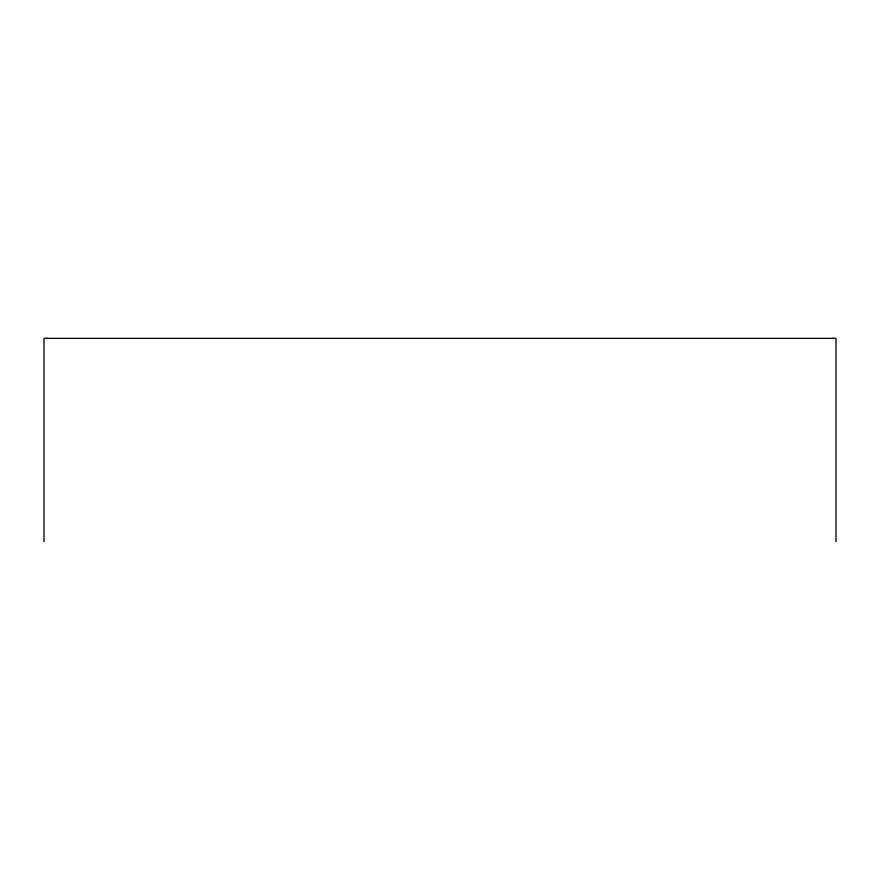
<?xml version="1.0" encoding="UTF-8"?>
<svg xmlns="http://www.w3.org/2000/svg" width="880" height="880" viewBox="0 0 880 880"><rect width="100%" height="100%" fill="white"/><g stroke="black" fill="none" stroke-linecap="round" stroke-linejoin="round"><path stroke-width="1.32" d="M836 541.673L836 338.327L44 338.327L44 541.673"/></g></svg>
